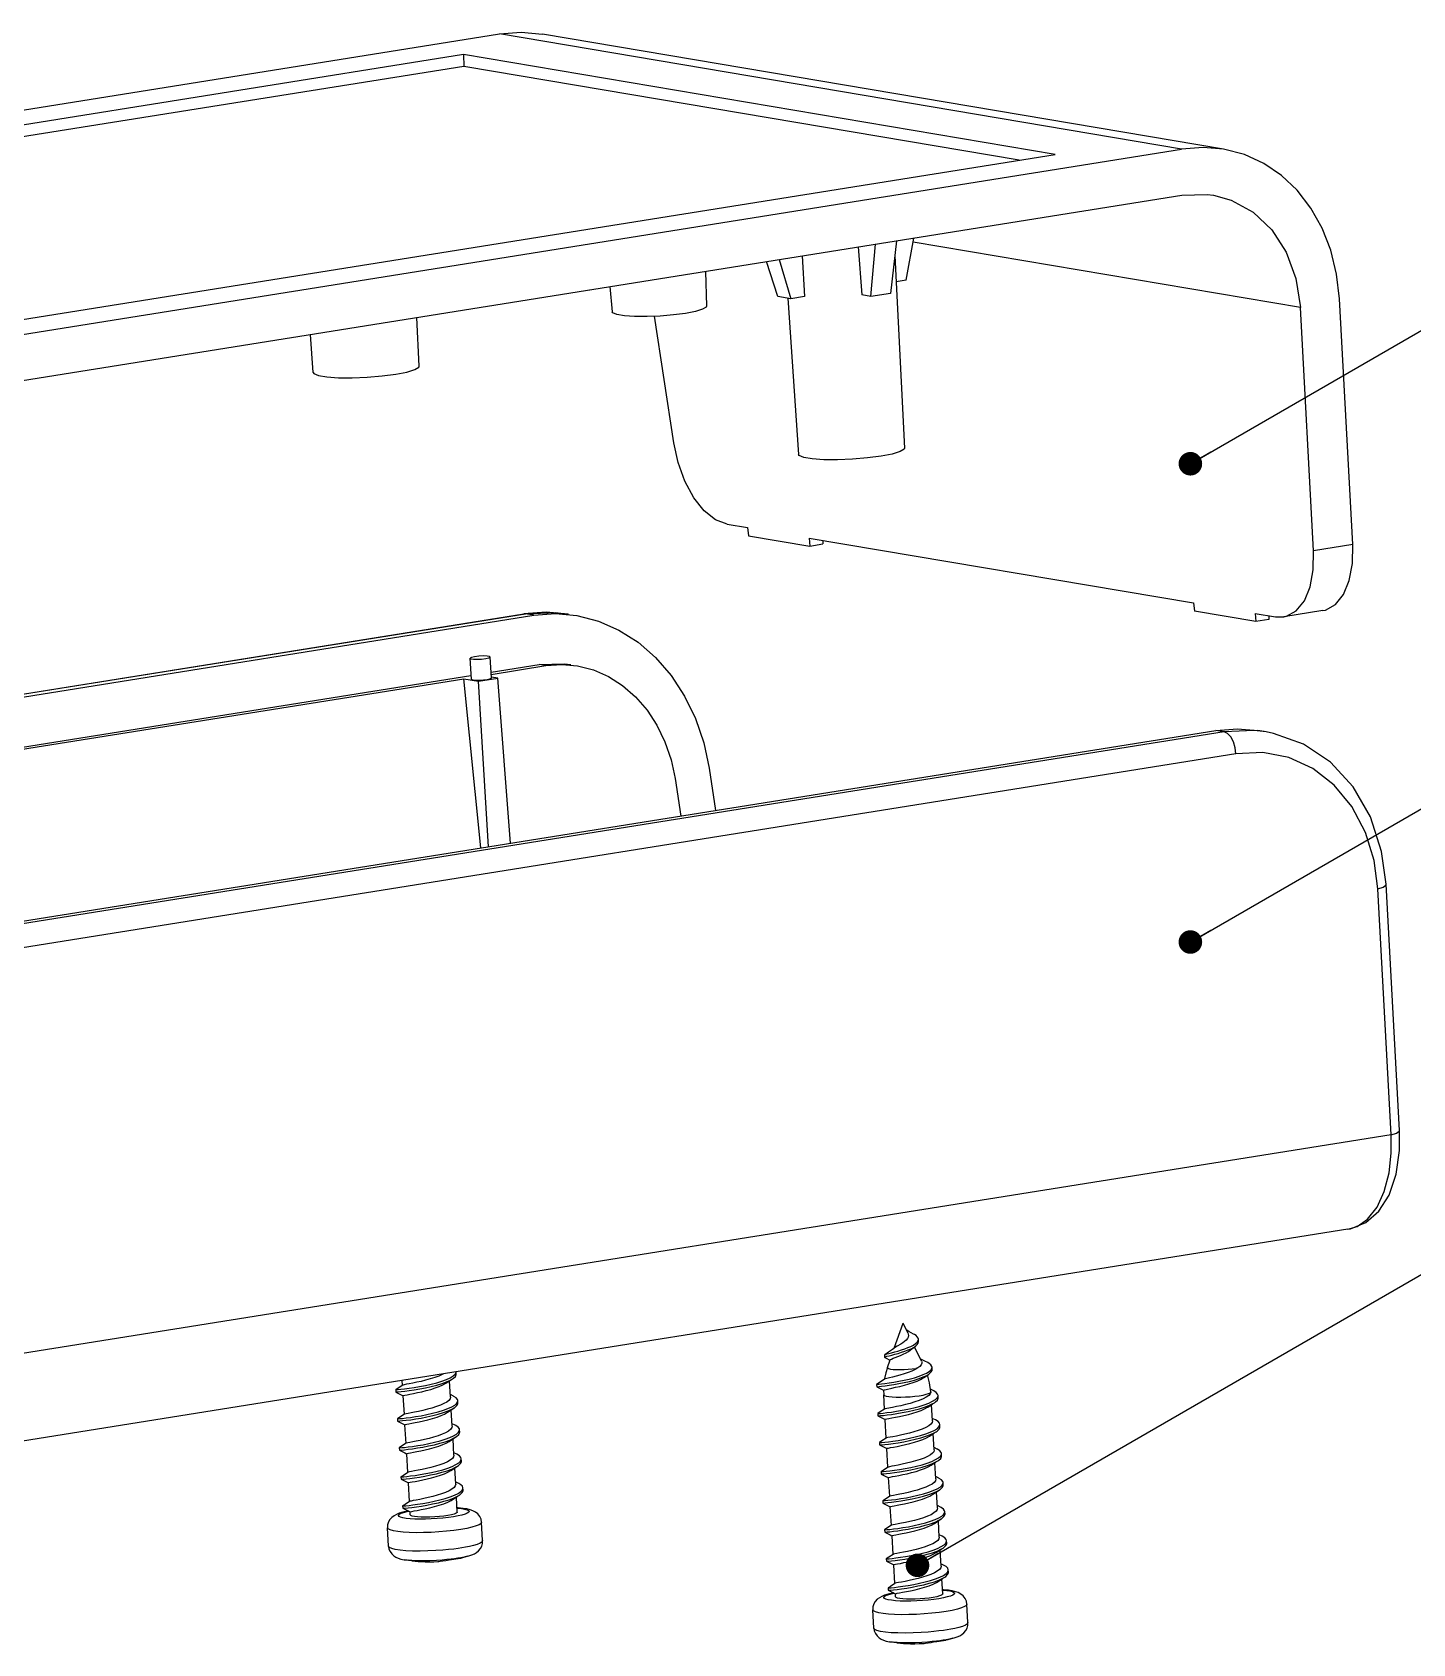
# Model space of a CAD drawing. Extents: x 98 to 412, y -254 to -30.
# Drawn here: x 213.7 to 272.3, y -247.1 to -178.7 of the extents above; entities that cross this region are included whole.
import ezdxf

# ---------------------------------------------------------------- set-up
doc = ezdxf.new("R2010")
doc.units = 0
doc.header["$LTSCALE"] = 30.734
doc.header["$MEASUREMENT"] = 0
doc.layers.get('0').update_dxf_attribs({"linetype": 'CONTINUOUS'})
doc.layers.add('02___PRT_ALL_AXES', color=7, linetype='CONTINUOUS')
doc.layers.add('06___PRT_ALL_SURFS', color=7, linetype='CONTINUOUS')
doc.layers.add('from', color=7, linetype='CONTINUOUS', lineweight=13)
doc.styles.get("Standard").update_dxf_attribs({"font": 'txt', "width": 0.8})
doc.dimstyles.get("Standard").update_dxf_attribs({"dimtxt": 0.18, "dimasz": 0.18, "dimexe": 0.18, "dimexo": 0.0625, "dimgap": 0.09, "dimtad": 0, "dimtih": 1, "dimtoh": 1, "dimdec": 4, "dimzin": 0, "dimdsep": 46, "dimtxsty": 'Standard', "dimcen": 0.09, "dimadec": 0, "dimazin": 0, "dimtfac": 1, "dimtdec": 4, "dimtofl": 0, "dimtmove": 0, "dimatfit": 3, "dimfxl": 1, "dimtolj": 1, "dimtzin": 0, "dimarcsym": 0})

msp = doc.modelspace()

# ---------------------------------------------------------------- linework, layer by layer
at = {"color": 7, "linetype": 'Continuous'}
for p, q in [((169.374, -189.017), (233.532, -178.759)), ((262.459, -183.647), (233.532, -178.759)), ((264.244, -183.65), (235.345, -178.767)), ((232.004, -179.635), (174.741, -188.79)), ((257.092, -183.874), (232.004, -179.635)), ((232.004, -179.635), (232.021, -180.138)), ((232.021, -180.138), (176.28, -189.05)), ((255.57, -184.117), (232.021, -180.138)), ((198.301, -193.905), (262.459, -183.647)), ((199.829, -193.029), (257.092, -183.874)), ((198.321, -195.862), (262.479, -185.604)), ((248.748, -187.799), (248.893, -189.838)), ((249.279, -189.903), (249.477, -187.683)), ((250.373, -187.539), (250.108, -189.77)), ((250.775, -189.215), (251.103, -187.423)), ((267.5, -190.373), (251.071, -187.598)), ((245.329, -189.903), (244.856, -188.421)), ((245.387, -188.336), (245.885, -189.997)), ((246.368, -188.18), (246.46, -189.905)), ((250.297, -188.181), (250.706, -196.334)), ((242.27, -188.835), (242.305, -190.315)), ((250.775, -189.215), (250.352, -189.283)), ((238.211, -189.484), (238.312, -190.551)), ((245.885, -189.997), (245.329, -189.903)), ((245.764, -189.977), (246.214, -196.599)), ((246.46, -189.905), (245.885, -189.997)), ((249.279, -189.903), (248.893, -189.838)), ((250.108, -189.77), (249.279, -189.903)), ((269.723, -200.425), (269.154, -190.006)), ((240.918, -196.104), (240.101, -190.742)), ((268.063, -200.69), (267.5, -190.373)), ((243.183, -199.562), (244.049, -199.708)), ((244.049, -199.708), (244.091, -200.052)), ((246.664, -200.15), (246.692, -200.492)), ((246.664, -200.15), (262.967, -202.905)), ((247.246, -200.249), (247.247, -200.403)), ((269.723, -200.425), (268.063, -200.69)), ((262.967, -202.905), (263.009, -203.249)), ((193.138, -210.119), (234.989, -203.427)), ((193.142, -210.002), (234.637, -203.368)), ((193.143, -209.989), (234.558, -203.367)), ((235.51, -203.294), (234.558, -203.367)), ((234.558, -203.367), (234.637, -203.368)), ((234.989, -203.427), (234.637, -203.368)), ((234.989, -203.427), (235.91, -203.357)), ((236.446, -203.375), (235.51, -203.294)), ((235.91, -203.357), (236.803, -203.435)), ((236.446, -203.375), (236.449, -203.375)), ((265.611, -203.688), (263.009, -203.249)), ((265.582, -203.347), (265.611, -203.688)), ((265.582, -203.347), (266.448, -203.493)), ((266.166, -203.6), (265.611, -203.688)), ((266.164, -203.445), (266.166, -203.6)), ((266.448, -203.493), (266.795, -203.496)), ((268.453, -203.231), (266.793, -203.496)), ((233.173, -205.843), (235.214, -205.517)), ((233.178, -205.934), (235.493, -205.564)), ((235.493, -205.564), (235.214, -205.517)), ((204.163, -210.481), (232.313, -205.98)), ((204.168, -210.572), (232.01, -206.121)), ((232.729, -213.301), (232.01, -206.121)), ((232.01, -206.121), (232.636, -206.226)), ((232.636, -206.226), (233.464, -206.094)), ((233.067, -213.247), (232.636, -206.226)), ((233.464, -206.094), (233.193, -206.048)), ((233.998, -213.098), (233.464, -206.094)), ((199.759, -218.572), (263.917, -208.315)), ((264.269, -208.374), (200.111, -218.632)), ((264.269, -208.374), (263.917, -208.315)), ((265.538, -208.316), (264.269, -208.374)), ((266.049, -208.376), (265.538, -208.316)), ((266.055, -208.377), (265.702, -208.318)), ((264.763, -209.307), (200.605, -219.565)), ((242.422, -209.911), (242.696, -211.708)), ((240.975, -210.346), (241.218, -211.944)), ((271.358, -225.468), (270.788, -215.031)), ((271.71, -225.281), (271.14, -214.843)), ((271.358, -225.468), (194.348, -237.781)), ((269.514, -229.481), (192.177, -241.846)), ((250.275, -234.522), (250.647, -233.468)), ((250.845, -233.873), (250.647, -233.468)), ((251.435, -235.072), (251.136, -234.464)), ((251.3, -234.239), (251.295, -234.14)), ((249.86, -234.811), (249.866, -234.91)), ((249.872, -234.917), (249.866, -234.91)), ((249.986, -235.344), (250.098, -235.025)), ((250.051, -235.015), (250.093, -235.039)), ((250.966, -234.601), (251.024, -234.552)), ((251.572, -235.079), (251.394, -234.989)), ((251.693, -235.138), (251.572, -235.079)), ((229.418, -236.097), (229.406, -235.893)), ((231.694, -235.614), (231.688, -235.529)), ((249.864, -235.809), (249.858, -235.844)), ((251.883, -235.427), (251.877, -235.328)), ((229.129, -236.286), (229.134, -236.385)), ((229.444, -236.538), (229.461, -236.528)), ((229.491, -237.331), (229.444, -236.538)), ((231.451, -236.596), (231.41, -235.905)), ((231.578, -236.56), (231.445, -236.494)), ((249.525, -236.062), (249.531, -236.161)), ((249.531, -236.161), (249.531, -236.161)), ((249.819, -236.304), (249.821, -236.3)), ((249.819, -236.304), (249.824, -236.498)), ((249.86, -237.109), (249.824, -236.498)), ((251.947, -236.338), (251.807, -236.268)), ((251.82, -236.374), (251.82, -236.384)), ((252.135, -236.626), (252.13, -236.527)), ((231.524, -237.829), (231.483, -237.139)), ((231.766, -236.848), (231.761, -236.749)), ((251.893, -237.608), (251.852, -236.917)), ((229.202, -237.519), (229.207, -237.618)), ((229.517, -237.771), (229.535, -237.761)), ((229.564, -238.564), (229.517, -237.771)), ((231.651, -237.793), (231.518, -237.727)), ((249.571, -237.297), (249.576, -237.396)), ((249.886, -237.549), (249.904, -237.539)), ((249.933, -238.342), (249.886, -237.549)), ((252.02, -237.571), (251.887, -237.505)), ((252.208, -237.859), (252.202, -237.761)), ((231.597, -239.063), (231.556, -238.372)), ((231.839, -238.081), (231.833, -237.983)), ((249.643, -238.531), (249.649, -238.629)), ((251.966, -238.841), (251.925, -238.15)), ((229.274, -238.753), (229.28, -238.851)), ((229.59, -239.005), (229.607, -238.995)), ((229.637, -239.797), (229.59, -239.005)), ((231.724, -239.027), (231.591, -238.96)), ((231.912, -239.315), (231.906, -239.216)), ((249.959, -238.783), (249.976, -238.773)), ((250.006, -239.576), (249.959, -238.783)), ((252.093, -238.805), (251.96, -238.739)), ((252.281, -239.093), (252.275, -238.994)), ((229.347, -239.986), (229.353, -240.085)), ((231.67, -240.296), (231.629, -239.606)), ((249.716, -239.764), (249.722, -239.863)), ((252.039, -240.074), (251.998, -239.384)), ((252.166, -240.038), (252.033, -239.972)), ((229.663, -240.238), (229.68, -240.228)), ((229.71, -241.031), (229.663, -240.238)), ((231.797, -240.26), (231.664, -240.194)), ((231.985, -240.548), (231.979, -240.449)), ((250.032, -240.016), (250.049, -240.006)), ((250.079, -240.809), (250.032, -240.016)), ((252.112, -241.308), (252.071, -240.617)), ((252.354, -240.326), (252.348, -240.228)), ((229.42, -241.219), (229.426, -241.318)), ((231.739, -241.475), (231.702, -240.839)), ((249.789, -240.998), (249.795, -241.096)), ((250.105, -241.249), (250.123, -241.239)), ((250.151, -242.042), (250.105, -241.249)), ((252.239, -241.272), (252.106, -241.205)), ((229.743, -241.593), (229.736, -241.471)), ((231.576, -241.675), (231.36, -241.706)), ((232.813, -242.69), (232.767, -241.909)), ((252.184, -242.541), (252.144, -241.85)), ((252.427, -241.56), (252.421, -241.461)), ((228.82, -242.926), (228.774, -242.145)), ((249.862, -242.231), (249.868, -242.33)), ((250.178, -242.483), (250.195, -242.473)), ((250.224, -243.276), (250.178, -242.483)), ((252.311, -242.505), (252.178, -242.439)), ((252.5, -242.793), (252.494, -242.694)), ((231.885, -243.415), (231.755, -243.437)), ((232.026, -243.387), (231.885, -243.415)), ((231.887, -243.427), (231.968, -243.405)), ((232.164, -243.353), (232.026, -243.387)), ((252.257, -243.774), (252.217, -243.084)), ((229.347, -243.471), (229.479, -243.498)), ((229.479, -243.498), (229.647, -243.525)), ((231.623, -243.457), (231.472, -243.476)), ((231.755, -243.437), (231.623, -243.457)), ((231.681, -243.461), (231.778, -243.444)), ((231.723, -243.453), (231.779, -243.447)), ((249.935, -243.464), (249.941, -243.563)), ((250.25, -243.716), (250.267, -243.707)), ((250.297, -244.509), (250.25, -243.716)), ((252.384, -243.738), (252.251, -243.672)), ((252.573, -244.026), (252.567, -243.928)), ((250.008, -244.698), (250.014, -244.796)), ((252.327, -244.953), (252.289, -244.317)), ((250.33, -245.071), (250.323, -244.95)), ((252.163, -245.153), (251.947, -245.184)), ((253.401, -246.169), (253.354, -245.388)), ((249.408, -246.405), (249.361, -245.624)), ((252.752, -246.832), (252.613, -246.865)), ((249.935, -246.949), (250.066, -246.977)), ((250.066, -246.977), (250.235, -247.004)), ((252.211, -246.935), (252.06, -246.955)), ((252.343, -246.915), (252.211, -246.935)), ((252.269, -246.939), (252.365, -246.922)), ((252.311, -246.932), (252.367, -246.925)), ((252.473, -246.893), (252.343, -246.915)), ((252.613, -246.865), (252.473, -246.893)), ((252.474, -246.905), (252.556, -246.883))]:
    msp.add_line(p, q, dxfattribs=at)
for points in [[(233.532, -178.759), (234.452, -178.689), (235.345, -178.767)], [(264.244, -183.65), (263.372, -183.575), (262.459, -183.647)], [(269.154, -190.006), (269.032, -188.949), (268.787, -187.942), (268.422, -187.002), (267.945, -186.149), (267.365, -185.396), (266.695, -184.761), (265.945, -184.252), (265.131, -183.881), (264.244, -183.65)], [(262.479, -185.604), (263.548, -185.57), (263.816, -185.606)], [(263.816, -185.606), (264.571, -185.812), (265.499, -186.319), (266.289, -187.068), (266.904, -188.024), (267.314, -189.144), (267.5, -190.373)], [(241.421, -190.619), (240.91, -190.686), (240.347, -190.733), (239.786, -190.755), (239.261, -190.751), (238.827, -190.721), (238.508, -190.667), (238.338, -190.595), (238.313, -190.551)], [(242.304, -190.315), (242.29, -190.354), (242.141, -190.446), (241.843, -190.537), (241.421, -190.619)], [(243.183, -199.562), (242.696, -199.377), (242.216, -198.996), (241.774, -198.44), (241.396, -197.743), (241.104, -196.949), (240.918, -196.104)], [(249.712, -196.678), (249.136, -196.753), (248.503, -196.805), (247.872, -196.83), (247.282, -196.825), (246.794, -196.792), (246.435, -196.731), (246.244, -196.65), (246.215, -196.599)], [(250.706, -196.334), (250.689, -196.38), (250.522, -196.483), (250.186, -196.585), (249.712, -196.678)], [(266.795, -203.496), (266.913, -203.469), (267.329, -203.239), (267.67, -202.815), (267.914, -202.224), (268.048, -201.501), (268.063, -200.69)], [(268.455, -203.23), (268.573, -203.204), (268.989, -202.973), (269.33, -202.549), (269.574, -201.958), (269.708, -201.236), (269.723, -200.425)], [(234.637, -203.368), (235.919, -203.312), (236.446, -203.375)], [(236.803, -203.435), (237.73, -203.673), (238.593, -204.053), (239.405, -204.573), (240.149, -205.221), (240.812, -205.988), (241.38, -206.856), (241.844, -207.813), (242.193, -208.837), (242.422, -209.911)], [(235.214, -205.517), (236.279, -205.486), (236.551, -205.522)], [(235.493, -205.564), (236.171, -205.512), (236.831, -205.57)], [(236.831, -205.57), (237.512, -205.745), (238.148, -206.024), (238.747, -206.406), (239.295, -206.883), (239.785, -207.449), (240.205, -208.091), (240.548, -208.798), (240.806, -209.554), (240.975, -210.346)], [(263.917, -208.315), (264.83, -208.243), (265.702, -208.318)], [(264.763, -209.307), (264.736, -209.045), (264.664, -208.797), (264.553, -208.588), (264.416, -208.442), (264.269, -208.374)], [(271.14, -214.843), (270.948, -213.444), (270.47, -211.983), (269.734, -210.706), (268.776, -209.665), (267.636, -208.899), (266.363, -208.439), (266.049, -208.376)], [(270.788, -215.031), (270.631, -213.833), (270.265, -212.637), (269.69, -211.544), (268.936, -210.629), (268.03, -209.927), (267.006, -209.464), (265.903, -209.255), (264.763, -209.307)], [(270.788, -215.031), (271.008, -214.964), (271.126, -214.885), (271.14, -214.843)], [(269.511, -229.481), (269.632, -229.458), (270.272, -229.195), (270.825, -228.713), (271.261, -228.027), (271.564, -227.147), (271.708, -226.14), (271.71, -225.28)], [(269.511, -229.481), (269.908, -229.358), (270.355, -229.047), (270.751, -228.546), (271.061, -227.874), (271.265, -227.085), (271.358, -226.254), (271.358, -225.468)], [(271.358, -225.468), (271.578, -225.401), (271.696, -225.322), (271.71, -225.281)], [(251.094, -233.924), (250.997, -233.871), (250.897, -233.813), (250.812, -233.758), (250.775, -233.728)], [(249.866, -234.91), (249.87, -234.903), (249.902, -234.887), (249.965, -234.868), (250.055, -234.844), (250.167, -234.816), (250.296, -234.782), (250.436, -234.743), (250.581, -234.7), (250.725, -234.652), (250.862, -234.6), (250.986, -234.545), (251.094, -234.488), (251.172, -234.437)], [(249.867, -234.802), (249.896, -234.789), (249.959, -234.769), (250.049, -234.746), (250.161, -234.717), (250.291, -234.683), (250.431, -234.645), (250.576, -234.601), (250.719, -234.553), (250.856, -234.502), (250.981, -234.447), (251.088, -234.389), (251.176, -234.33), (251.24, -234.271)], [(250.33, -234.483), (250.196, -234.58), (250.03, -234.694), (249.867, -234.802)], [(250.548, -234.35), (250.391, -234.443), (250.33, -234.483)], [(250.829, -234.116), (250.777, -234.179), (250.709, -234.239), (250.631, -234.297), (250.548, -234.35)], [(250.845, -233.873), (250.866, -233.928), (250.873, -233.99), (250.861, -234.053), (250.829, -234.116)], [(251.024, -234.552), (251.103, -234.489), (251.182, -234.429)], [(251.295, -234.14), (251.285, -234.096), (251.252, -234.042), (251.198, -233.991), (251.127, -233.943), (251.094, -233.924)], [(251.182, -234.429), (251.246, -234.369), (251.286, -234.31), (251.301, -234.252), (251.3, -234.239)], [(251.24, -234.271), (251.28, -234.211), (251.295, -234.153), (251.295, -234.14)], [(249.86, -234.811), (249.864, -234.804), (249.867, -234.802)], [(249.872, -234.917), (249.953, -234.961), (250.051, -235.015)], [(250.098, -235.025), (250.109, -235.011), (250.151, -234.984), (250.22, -234.954), (250.311, -234.918), (250.418, -234.877), (250.536, -234.831), (250.656, -234.78), (250.772, -234.724), (250.878, -234.664), (250.966, -234.601)], [(251.435, -235.072), (251.446, -235.102), (251.447, -235.165), (251.42, -235.23), (251.362, -235.296), (251.278, -235.362)], [(251.877, -235.328), (251.871, -235.297), (251.83, -235.232), (251.752, -235.171), (251.693, -235.138)], [(229.129, -236.286), (229.157, -236.284), (229.23, -236.278), (229.347, -236.267), (229.503, -236.249), (229.692, -236.224), (229.908, -236.192), (230.141, -236.152), (230.384, -236.105), (230.629, -236.051), (230.865, -235.989), (231.084, -235.923), (231.279, -235.851)], [(229.134, -236.385), (229.163, -236.383), (229.236, -236.377), (229.353, -236.365), (229.509, -236.348), (229.698, -236.323), (229.913, -236.291), (230.147, -236.251), (230.39, -236.204), (230.634, -236.149), (230.871, -236.088), (231.09, -236.021), (231.285, -235.95), (231.447, -235.875), (231.534, -235.824)], [(230.948, -235.71), (230.778, -235.772), (230.59, -235.831), (230.395, -235.884), (230.203, -235.931), (230.022, -235.971), (229.851, -236.006), (229.701, -236.034), (229.58, -236.057), (229.49, -236.074), (229.435, -236.088), (229.421, -236.094)], [(231.146, -235.615), (231.095, -235.644), (230.948, -235.71)], [(231.249, -236.012), (231.436, -235.888), (231.534, -235.824)], [(231.279, -235.851), (231.442, -235.776), (231.567, -235.699), (231.649, -235.621)], [(231.534, -235.824), (231.572, -235.798), (231.655, -235.72), (231.692, -235.643), (231.694, -235.614)], [(231.649, -235.621), (231.686, -235.545), (231.687, -235.529)], [(249.525, -236.062), (249.622, -236.053), (249.732, -236.041), (249.877, -236.023), (250.053, -235.999), (250.251, -235.968), (250.466, -235.93), (250.689, -235.885), (250.911, -235.833), (251.125, -235.776), (251.324, -235.713), (251.5, -235.647), (251.647, -235.578)], [(249.864, -235.84), (249.672, -235.967), (249.525, -236.062)], [(249.531, -236.161), (249.628, -236.152), (249.738, -236.14), (249.883, -236.122), (250.058, -236.098), (250.257, -236.067), (250.472, -236.028), (250.694, -235.983), (250.917, -235.932), (251.131, -235.874), (251.33, -235.812), (251.506, -235.746), (251.653, -235.676), (251.736, -235.627)], [(249.986, -235.344), (249.916, -235.574), (249.864, -235.809)], [(251.278, -235.362), (251.16, -235.431), (251.018, -235.497), (250.858, -235.559), (250.688, -235.615), (250.516, -235.666), (250.35, -235.711), (250.197, -235.749), (250.066, -235.78), (249.963, -235.806), (249.893, -235.827), (249.864, -235.84)], [(249.926, -236.27), (250.17, -236.219), (250.333, -236.185), (250.512, -236.144), (250.701, -236.096), (250.892, -236.042), (251.075, -235.983), (251.244, -235.919), (251.39, -235.851), (251.505, -235.783)], [(249.986, -235.344), (249.993, -235.367), (250.036, -235.39), (250.116, -235.408), (250.227, -235.422), (250.365, -235.43), (250.523, -235.431), (250.692, -235.427), (250.865, -235.416), (251.031, -235.4), (251.185, -235.379)], [(251.278, -235.362), (251.233, -235.37), (251.185, -235.379)], [(251.505, -235.783), (251.533, -235.764), (251.639, -235.692), (251.736, -235.627)], [(251.647, -235.578), (251.76, -235.507), (251.837, -235.436)], [(251.82, -236.374), (251.771, -235.992), (251.684, -235.661)], [(251.736, -235.627), (251.766, -235.605), (251.842, -235.534), (251.88, -235.464), (251.883, -235.427)], [(251.837, -235.436), (251.874, -235.365), (251.877, -235.328)], [(229.421, -236.094), (229.234, -236.217), (229.129, -236.286)], [(229.134, -236.385), (229.361, -236.497), (229.443, -236.539)], [(229.461, -236.528), (229.516, -236.515), (229.606, -236.497), (229.727, -236.475), (229.877, -236.446), (230.048, -236.411), (230.23, -236.371), (230.421, -236.325), (230.616, -236.272), (230.804, -236.213), (230.974, -236.15)], [(230.974, -236.15), (231.121, -236.084), (231.249, -236.012)], [(231.761, -236.749), (231.751, -236.707), (231.696, -236.636), (231.597, -236.57), (231.578, -236.56)], [(249.531, -236.161), (249.757, -236.275), (249.818, -236.306)], [(249.821, -236.3), (249.854, -236.287), (249.926, -236.27)], [(249.824, -236.498), (249.827, -236.508), (249.862, -236.536), (249.937, -236.56), (250.048, -236.58), (250.191, -236.593), (250.361, -236.6), (250.549, -236.601), (250.748, -236.595), (250.95, -236.582), (251.147, -236.564), (251.331, -236.54), (251.494, -236.512), (251.629, -236.482), (251.731, -236.449), (251.796, -236.416), (251.82, -236.384)], [(251.82, -236.384), (251.798, -236.457), (251.734, -236.53), (251.633, -236.603), (251.498, -236.674), (251.335, -236.743), (251.151, -236.806), (250.954, -236.865), (250.752, -236.917), (250.554, -236.963), (250.368, -237.002), (250.202, -237.035), (249.957, -237.081)], [(252.13, -236.527), (252.114, -236.473), (252.052, -236.403), (251.947, -236.338)], [(252.097, -236.624), (252.129, -236.548), (252.13, -236.527)], [(229.202, -237.519), (229.227, -237.518), (229.298, -237.512), (229.413, -237.501), (229.567, -237.483), (229.754, -237.459), (229.968, -237.428), (230.201, -237.388), (230.444, -237.341), (230.688, -237.287), (230.925, -237.226), (231.146, -237.16), (231.342, -237.088)], [(229.207, -237.618), (229.233, -237.616), (229.304, -237.61), (229.419, -237.599), (229.573, -237.582), (229.76, -237.558), (229.974, -237.526), (230.207, -237.487), (230.45, -237.44), (230.694, -237.386), (230.931, -237.325), (231.151, -237.258), (231.348, -237.187), (231.512, -237.112), (231.607, -237.057)], [(231.021, -236.943), (230.851, -237.005), (230.663, -237.064), (230.468, -237.118), (230.277, -237.164), (230.095, -237.204), (229.927, -237.238), (229.779, -237.267), (229.657, -237.289), (229.566, -237.307), (229.509, -237.321), (229.494, -237.327)], [(231.451, -236.596), (231.434, -236.669), (231.379, -236.739), (231.289, -236.809), (231.168, -236.878), (231.021, -236.943)], [(231.047, -237.383), (231.194, -237.318), (231.322, -237.245)], [(231.322, -237.245), (231.509, -237.122), (231.607, -237.057)], [(231.342, -237.088), (231.507, -237.014), (231.634, -236.937), (231.719, -236.859)], [(231.607, -237.057), (231.639, -237.035), (231.724, -236.958), (231.764, -236.881), (231.766, -236.848)], [(231.719, -236.859), (231.758, -236.782), (231.761, -236.749)], [(249.571, -237.297), (249.572, -237.297), (249.605, -237.295), (249.683, -237.289), (249.805, -237.277), (249.965, -237.258), (250.157, -237.233), (250.374, -237.2), (250.609, -237.159), (250.853, -237.111), (251.097, -237.056), (251.332, -236.994), (251.549, -236.926), (251.74, -236.854)], [(249.863, -237.105), (249.676, -237.228), (249.571, -237.297)], [(249.576, -237.396), (249.577, -237.396), (249.61, -237.394), (249.689, -237.387), (249.811, -237.375), (249.97, -237.357), (250.163, -237.331), (250.38, -237.298), (250.615, -237.258), (250.859, -237.21), (251.103, -237.154), (251.338, -237.093), (251.555, -237.025), (251.746, -236.953), (251.905, -236.878), (251.976, -236.836)], [(249.957, -237.081), (249.888, -237.096), (249.863, -237.105)], [(249.904, -237.539), (249.959, -237.526), (250.048, -237.509), (250.17, -237.486), (250.322, -237.457), (250.496, -237.422), (250.682, -237.381), (250.872, -237.334), (251.062, -237.282), (251.247, -237.224), (251.416, -237.162)], [(251.416, -237.162), (251.559, -237.098), (251.679, -237.031), (251.691, -237.023)], [(251.691, -237.023), (251.878, -236.9), (251.976, -236.836)], [(251.74, -236.854), (251.899, -236.779), (252.02, -236.702), (252.097, -236.624)], [(251.976, -236.836), (252.026, -236.801), (252.103, -236.723), (252.135, -236.646), (252.135, -236.626)], [(229.494, -237.327), (229.307, -237.45), (229.202, -237.519)], [(229.207, -237.618), (229.433, -237.731), (229.516, -237.772)], [(229.535, -237.761), (229.592, -237.747), (229.683, -237.73), (229.805, -237.707), (229.953, -237.679), (230.121, -237.645), (230.303, -237.605), (230.494, -237.558), (230.689, -237.505), (230.877, -237.446), (231.047, -237.383)], [(231.524, -237.829), (231.511, -237.894), (231.459, -237.965), (231.369, -238.038), (231.244, -238.109), (231.094, -238.176)], [(231.833, -237.983), (231.824, -237.941), (231.77, -237.87), (231.672, -237.804), (231.651, -237.793)], [(249.576, -237.396), (249.802, -237.509), (249.885, -237.551)], [(251.893, -237.608), (251.876, -237.68), (251.822, -237.75), (251.733, -237.82), (251.611, -237.889), (251.463, -237.955)], [(251.803, -238.092), (251.964, -238.017), (252.087, -237.94), (252.167, -237.862)], [(252.202, -237.761), (252.189, -237.711), (252.13, -237.64), (252.02, -237.571)], [(252.049, -238.069), (252.093, -238.038), (252.173, -237.961), (252.207, -237.884), (252.208, -237.859)], [(252.167, -237.862), (252.201, -237.785), (252.202, -237.761)], [(229.274, -238.753), (229.275, -238.753), (229.305, -238.751), (229.38, -238.744), (229.498, -238.733), (229.654, -238.715), (229.843, -238.69), (230.057, -238.658), (230.289, -238.619), (230.531, -238.572), (230.773, -238.518), (231.008, -238.457), (231.226, -238.391), (231.42, -238.32)], [(229.567, -238.56), (229.377, -238.686), (229.274, -238.753)], [(229.28, -238.851), (229.307, -238.85), (229.378, -238.844), (229.493, -238.833), (229.647, -238.815), (229.834, -238.791), (230.048, -238.759), (230.28, -238.72), (230.522, -238.673), (230.766, -238.619), (231.002, -238.559), (231.222, -238.493), (231.418, -238.422), (231.583, -238.347), (231.68, -238.291)], [(231.094, -238.176), (230.923, -238.239), (230.735, -238.298), (230.539, -238.352), (230.347, -238.398), (230.164, -238.438), (229.995, -238.473), (229.848, -238.501), (229.728, -238.523), (229.637, -238.541), (229.581, -238.554), (229.567, -238.56)], [(229.607, -238.995), (229.663, -238.981), (229.754, -238.964), (229.874, -238.941), (230.021, -238.913), (230.19, -238.879), (230.374, -238.839), (230.565, -238.792), (230.761, -238.739), (230.949, -238.679), (231.12, -238.617)], [(231.12, -238.617), (231.27, -238.55), (231.395, -238.478)], [(231.395, -238.478), (231.582, -238.355), (231.68, -238.291)], [(231.42, -238.32), (231.583, -238.245), (231.708, -238.169), (231.792, -238.092)], [(231.68, -238.291), (231.71, -238.27), (231.796, -238.193), (231.836, -238.116), (231.839, -238.081)], [(231.792, -238.092), (231.831, -238.015), (231.833, -237.983)], [(249.643, -238.531), (249.644, -238.531), (249.674, -238.529), (249.751, -238.522), (249.87, -238.511), (250.028, -238.493), (250.218, -238.468), (250.435, -238.435), (250.669, -238.395), (250.913, -238.347), (251.157, -238.292), (251.392, -238.231), (251.61, -238.164), (251.803, -238.092)], [(249.936, -238.339), (249.749, -238.462), (249.643, -238.531)], [(249.649, -238.629), (249.65, -238.629), (249.68, -238.627), (249.756, -238.621), (249.876, -238.609), (250.034, -238.591), (250.224, -238.566), (250.441, -238.534), (250.675, -238.494), (250.919, -238.446), (251.163, -238.391), (251.398, -238.329), (251.616, -238.262), (251.809, -238.191), (251.97, -238.115), (252.049, -238.069)], [(249.649, -238.629), (249.875, -238.742), (249.958, -238.784)], [(251.463, -237.955), (251.293, -238.017), (251.106, -238.076), (250.913, -238.129), (250.723, -238.175), (250.538, -238.215), (250.365, -238.251), (250.214, -238.279), (250.093, -238.302), (250.004, -238.319), (249.95, -238.332), (249.936, -238.339)], [(249.976, -238.773), (250.03, -238.76), (250.119, -238.742), (250.24, -238.72), (250.391, -238.691), (250.565, -238.656), (250.749, -238.615), (250.939, -238.569), (251.132, -238.516), (251.319, -238.457), (251.489, -238.395)], [(251.489, -238.395), (251.637, -238.329), (251.764, -238.257)], [(251.764, -238.257), (251.951, -238.133), (252.049, -238.069)], [(229.28, -238.851), (229.506, -238.964), (229.589, -239.006)], [(231.597, -239.063), (231.581, -239.133), (231.528, -239.203), (231.438, -239.274), (231.315, -239.344), (231.166, -239.41)], [(231.522, -239.541), (231.679, -239.466), (231.798, -239.389), (231.875, -239.312)], [(231.906, -239.216), (231.891, -239.162), (231.83, -239.092), (231.724, -239.027)], [(231.753, -239.524), (231.788, -239.5), (231.872, -239.423), (231.91, -239.346), (231.912, -239.315)], [(231.875, -239.312), (231.906, -239.236), (231.906, -239.216)], [(249.722, -239.863), (249.75, -239.861), (249.824, -239.855), (249.941, -239.844), (250.097, -239.826), (250.286, -239.801), (250.501, -239.769), (250.735, -239.729), (250.978, -239.682), (251.222, -239.628), (251.458, -239.566), (251.678, -239.5), (251.872, -239.428), (252.035, -239.353), (252.122, -239.302)], [(251.535, -239.188), (251.366, -239.25), (251.178, -239.309), (250.983, -239.363), (250.791, -239.409), (250.609, -239.449), (250.439, -239.484), (250.289, -239.512), (250.168, -239.535), (250.078, -239.552), (250.023, -239.566), (250.009, -239.572)], [(251.966, -238.841), (251.948, -238.915), (251.893, -238.985), (251.804, -239.054), (251.683, -239.122), (251.535, -239.188)], [(251.837, -239.49), (252.024, -239.367), (252.122, -239.302)], [(251.867, -239.329), (252.029, -239.254), (252.154, -239.177), (252.237, -239.1)], [(252.275, -238.994), (252.264, -238.948), (252.207, -238.877), (252.105, -238.811), (252.093, -238.805)], [(252.122, -239.302), (252.16, -239.276), (252.243, -239.198), (252.279, -239.122), (252.281, -239.093)], [(252.237, -239.1), (252.274, -239.023), (252.275, -238.994)], [(229.347, -239.986), (229.35, -239.986), (229.387, -239.983), (229.47, -239.976), (229.594, -239.964), (229.756, -239.945), (229.949, -239.919), (230.167, -239.886), (230.401, -239.845), (230.644, -239.797), (230.885, -239.741), (231.118, -239.68), (231.333, -239.613), (231.522, -239.541)], [(229.64, -239.794), (229.45, -239.919), (229.347, -239.986)], [(229.353, -240.085), (229.353, -240.085), (229.382, -240.083), (229.456, -240.077), (229.573, -240.065), (229.728, -240.048), (229.917, -240.023), (230.131, -239.991), (230.364, -239.951), (230.607, -239.904), (230.85, -239.85), (231.086, -239.789), (231.305, -239.723), (231.499, -239.651), (231.663, -239.577), (231.753, -239.524)], [(231.166, -239.41), (230.999, -239.472), (230.814, -239.53), (230.62, -239.583), (230.428, -239.63), (230.243, -239.67), (230.071, -239.705), (229.921, -239.734), (229.8, -239.757), (229.709, -239.774), (229.654, -239.788), (229.64, -239.794)], [(229.68, -240.228), (229.735, -240.215), (229.826, -240.197), (229.947, -240.175), (230.097, -240.146), (230.269, -240.111), (230.454, -240.07), (230.646, -240.023), (230.84, -239.97), (231.025, -239.912), (231.192, -239.85)], [(231.192, -239.85), (231.341, -239.784), (231.468, -239.712)], [(231.468, -239.712), (231.655, -239.589), (231.753, -239.524)], [(249.716, -239.764), (249.744, -239.762), (249.818, -239.756), (249.935, -239.745), (250.091, -239.727), (250.28, -239.703), (250.495, -239.671), (250.729, -239.631), (250.972, -239.583), (251.216, -239.529), (251.452, -239.468), (251.672, -239.401), (251.867, -239.329)], [(250.009, -239.572), (249.822, -239.695), (249.716, -239.764)], [(249.722, -239.863), (249.948, -239.976), (250.031, -240.017)], [(250.049, -240.006), (250.104, -239.993), (250.194, -239.975), (250.315, -239.953), (250.465, -239.924), (250.635, -239.89), (250.817, -239.85), (251.009, -239.803), (251.204, -239.75), (251.392, -239.691), (251.561, -239.628)], [(251.561, -239.628), (251.709, -239.563), (251.837, -239.49)], [(229.353, -240.085), (229.579, -240.197), (229.662, -240.239)], [(231.239, -240.643), (231.071, -240.705), (230.888, -240.763), (230.697, -240.815), (230.506, -240.862), (230.32, -240.903), (230.146, -240.938), (229.994, -240.967), (229.872, -240.99), (229.782, -241.008), (229.727, -241.021), (229.712, -241.027)], [(231.67, -240.296), (231.654, -240.366), (231.601, -240.436), (231.511, -240.507), (231.388, -240.577), (231.239, -240.643)], [(231.623, -240.762), (231.774, -240.687), (231.886, -240.61), (231.956, -240.533)], [(231.979, -240.449), (231.957, -240.384), (231.888, -240.315), (231.797, -240.26)], [(231.826, -240.758), (231.866, -240.73), (231.947, -240.652), (231.984, -240.576), (231.985, -240.548)], [(231.956, -240.533), (231.979, -240.457), (231.979, -240.449)], [(249.789, -240.998), (249.815, -240.996), (249.886, -240.99), (250.001, -240.979), (250.154, -240.962), (250.342, -240.938), (250.556, -240.906), (250.788, -240.867), (251.031, -240.82), (251.276, -240.765), (251.513, -240.705), (251.733, -240.638), (251.929, -240.567)], [(249.795, -241.096), (249.82, -241.095), (249.892, -241.089), (250.006, -241.078), (250.16, -241.06), (250.348, -241.036), (250.562, -241.005), (250.794, -240.965), (251.037, -240.918), (251.282, -240.864), (251.518, -240.803), (251.739, -240.737), (251.935, -240.665), (252.1, -240.591), (252.195, -240.536)], [(251.608, -240.421), (251.439, -240.484), (251.251, -240.543), (251.056, -240.596), (250.864, -240.643), (250.682, -240.683), (250.515, -240.717), (250.366, -240.745), (250.245, -240.768), (250.154, -240.785), (250.097, -240.799), (250.081, -240.805)], [(252.039, -240.074), (252.022, -240.147), (251.967, -240.217), (251.877, -240.288), (251.755, -240.356), (251.608, -240.421)], [(251.91, -240.723), (252.097, -240.6), (252.195, -240.536)], [(251.929, -240.567), (252.094, -240.492), (252.221, -240.415), (252.306, -240.337)], [(252.348, -240.228), (252.338, -240.186), (252.284, -240.114), (252.185, -240.048), (252.166, -240.038)], [(252.195, -240.536), (252.227, -240.514), (252.312, -240.436), (252.352, -240.359), (252.354, -240.326)], [(252.306, -240.337), (252.346, -240.26), (252.348, -240.228)], [(229.42, -241.219), (229.425, -241.219), (229.471, -241.216), (229.56, -241.208), (229.691, -241.195), (229.858, -241.175), (230.056, -241.148), (230.277, -241.113), (230.513, -241.071), (230.756, -241.021), (230.997, -240.965), (231.228, -240.902), (231.439, -240.834), (231.623, -240.762)], [(229.712, -241.027), (229.523, -241.152), (229.42, -241.219)], [(229.426, -241.318), (229.427, -241.318), (229.457, -241.316), (229.533, -241.31), (229.652, -241.298), (229.81, -241.28), (230, -241.255), (230.215, -241.223), (230.449, -241.183), (230.691, -241.135), (230.935, -241.081), (231.17, -241.019), (231.388, -240.953), (231.581, -240.881), (231.742, -240.806), (231.826, -240.758)], [(229.426, -241.318), (229.652, -241.431), (229.735, -241.473)], [(229.736, -241.471), (229.754, -241.461), (229.813, -241.447), (229.91, -241.428), (230.041, -241.404), (230.2, -241.373), (230.38, -241.336), (230.575, -241.292), (230.776, -241.242), (230.974, -241.185), (231.162, -241.123), (231.33, -241.056), (231.473, -240.986), (231.541, -240.945)], [(231.541, -240.945), (231.728, -240.822), (231.826, -240.758)], [(231.729, -241.306), (231.741, -241.307), (231.911, -241.324), (232.049, -241.348), (232.151, -241.376), (232.215, -241.409), (232.238, -241.445), (232.221, -241.483), (232.163, -241.523), (232.067, -241.564), (231.934, -241.603), (231.769, -241.641), (231.576, -241.675)], [(232.767, -241.909), (232.744, -241.783), (232.689, -241.661), (232.607, -241.556), (232.506, -241.475), (232.4, -241.419), (232.283, -241.377), (232.147, -241.345), (231.981, -241.319), (231.769, -241.299), (231.729, -241.297)], [(250.081, -240.805), (249.895, -240.929), (249.789, -240.998)], [(249.795, -241.096), (250.021, -241.209), (250.104, -241.251)], [(250.123, -241.239), (250.18, -241.226), (250.271, -241.208), (250.392, -241.185), (250.541, -241.157), (250.708, -241.123), (250.89, -241.083), (251.082, -241.037), (251.277, -240.983), (251.465, -240.924), (251.634, -240.862)], [(251.634, -240.862), (251.781, -240.796), (251.91, -240.723)], [(252.112, -241.308), (252.099, -241.372), (252.047, -241.444), (251.957, -241.516), (251.832, -241.588), (251.681, -241.655)], [(252.421, -241.461), (252.411, -241.419), (252.358, -241.348), (252.26, -241.282), (252.239, -241.272)], [(229.651, -241.43), (229.614, -241.437), (229.426, -241.481), (229.278, -241.526), (229.157, -241.575), (229.053, -241.632), (228.961, -241.702), (228.88, -241.791), (228.819, -241.897), (228.782, -242.017), (228.774, -242.145)], [(230.392, -241.776), (230.157, -241.778), (229.938, -241.773), (229.741, -241.761), (229.571, -241.744), (229.433, -241.721), (229.331, -241.692), (229.267, -241.659), (229.244, -241.623), (229.261, -241.585), (229.319, -241.545), (229.415, -241.505), (229.548, -241.465), (229.667, -241.438)], [(231.739, -241.475), (231.732, -241.495), (231.689, -241.527), (231.607, -241.56), (231.489, -241.592), (231.341, -241.621), (231.169, -241.647), (230.98, -241.668), (230.78, -241.684), (230.579, -241.693), (230.385, -241.697), (230.205, -241.693), (230.047, -241.683), (229.917, -241.667), (229.821, -241.646), (229.762, -241.62), (229.743, -241.593)], [(231.36, -241.706), (231.127, -241.732), (230.883, -241.753), (230.636, -241.767), (230.392, -241.776)], [(232.767, -241.909), (232.744, -241.96), (232.667, -242.013), (232.538, -242.067), (232.361, -242.119), (232.141, -242.169), (231.883, -242.215)], [(249.862, -242.231), (249.863, -242.231), (249.893, -242.229), (249.968, -242.223), (250.086, -242.211), (250.242, -242.193), (250.43, -242.169), (250.644, -242.137), (250.877, -242.097), (251.118, -242.05), (251.361, -241.996), (251.596, -241.935), (251.814, -241.869), (252.008, -241.798)], [(250.154, -242.039), (249.964, -242.164), (249.862, -242.231)], [(249.868, -242.33), (249.894, -242.328), (249.966, -242.322), (250.081, -242.311), (250.235, -242.294), (250.422, -242.269), (250.635, -242.238), (250.867, -242.199), (251.11, -242.152), (251.353, -242.098), (251.589, -242.037), (251.81, -241.971), (252.006, -241.9), (252.17, -241.825), (252.268, -241.769)], [(251.681, -241.655), (251.511, -241.717), (251.323, -241.776), (251.127, -241.83), (250.935, -241.876), (250.752, -241.917), (250.583, -241.951), (250.436, -241.979), (250.315, -242.001), (250.225, -242.019), (250.169, -242.033), (250.154, -242.039)], [(251.707, -242.095), (251.858, -242.028), (251.983, -241.957)], [(251.983, -241.957), (252.169, -241.833), (252.268, -241.769)], [(252.008, -241.798), (252.171, -241.723), (252.296, -241.647), (252.38, -241.57)], [(252.268, -241.769), (252.298, -241.749), (252.383, -241.671), (252.424, -241.595), (252.427, -241.56)], [(252.38, -241.57), (252.419, -241.493), (252.421, -241.461)], [(231.883, -242.215), (231.595, -242.257), (231.285, -242.291), (230.96, -242.319), (230.63, -242.339), (230.304, -242.35), (229.991, -242.352), (229.699, -242.346), (229.436, -242.331), (229.21, -242.307), (229.026, -242.276), (228.89, -242.238), (228.805, -242.195), (228.774, -242.145)], [(232.813, -242.69), (232.79, -242.74), (232.709, -242.796), (232.583, -242.848), (232.429, -242.894), (232.26, -242.935), (232.088, -242.969), (231.929, -242.996)], [(232.226, -243.336), (232.354, -243.293), (232.463, -243.245), (232.558, -243.188), (232.643, -243.118), (232.717, -243.03), (232.773, -242.927), (232.806, -242.812), (232.813, -242.69)], [(249.868, -242.33), (250.094, -242.442), (250.177, -242.484)], [(250.195, -242.473), (250.251, -242.46), (250.341, -242.442), (250.462, -242.419), (250.609, -242.391), (250.778, -242.357), (250.961, -242.317), (251.153, -242.27), (251.349, -242.217), (251.537, -242.158), (251.707, -242.095)], [(252.184, -242.541), (252.169, -242.611), (252.116, -242.681), (252.026, -242.752), (251.903, -242.822), (251.754, -242.888)], [(252.494, -242.694), (252.478, -242.641), (252.417, -242.571), (252.311, -242.505)], [(252.462, -242.791), (252.494, -242.715), (252.494, -242.694)], [(228.82, -242.926), (228.84, -243.045), (228.887, -243.156), (228.956, -243.253), (229.041, -243.332), (229.134, -243.392), (229.235, -243.436), (229.347, -243.471)], [(231.929, -242.996), (231.768, -243.021), (231.584, -243.045), (231.369, -243.068), (231.118, -243.091), (230.824, -243.112), (230.492, -243.127), (230.157, -243.133), (229.843, -243.13), (229.556, -243.117), (229.309, -243.095), (229.105, -243.064), (228.954, -243.025), (228.857, -242.98), (228.82, -242.926)], [(231.778, -243.444), (231.873, -243.425), (231.968, -243.405)], [(231.968, -243.406), (232.02, -243.393), (232.226, -243.336)], [(249.935, -243.464), (249.937, -243.464), (249.975, -243.462), (250.057, -243.455), (250.182, -243.442), (250.343, -243.423), (250.537, -243.397), (250.754, -243.364), (250.989, -243.323), (251.231, -243.275), (251.473, -243.22), (251.706, -243.158), (251.921, -243.091), (252.11, -243.019)], [(250.227, -243.272), (250.037, -243.397), (249.935, -243.464)], [(249.941, -243.563), (249.941, -243.563), (249.97, -243.561), (250.044, -243.555), (250.161, -243.544), (250.316, -243.526), (250.505, -243.501), (250.719, -243.469), (250.952, -243.43), (251.194, -243.383), (251.438, -243.328), (251.673, -243.268), (251.893, -243.201), (252.087, -243.13), (252.25, -243.055), (252.341, -243.003)], [(251.754, -242.888), (251.586, -242.95), (251.402, -243.008), (251.208, -243.061), (251.016, -243.108), (250.831, -243.149), (250.659, -243.184), (250.508, -243.212), (250.388, -243.235), (250.297, -243.253), (250.241, -243.266), (250.227, -243.272)], [(250.267, -243.707), (250.323, -243.693), (250.414, -243.675), (250.535, -243.653), (250.685, -243.624), (250.857, -243.589), (251.042, -243.549), (251.234, -243.502), (251.428, -243.449), (251.612, -243.39), (251.78, -243.329)], [(251.78, -243.329), (251.929, -243.262), (252.056, -243.19)], [(252.056, -243.19), (252.242, -243.067), (252.341, -243.003)], [(252.11, -243.019), (252.267, -242.944), (252.386, -242.868), (252.462, -242.791)], [(252.341, -243.003), (252.376, -242.978), (252.459, -242.901), (252.498, -242.824), (252.5, -242.793)], [(229.814, -243.535), (229.611, -243.517), (229.479, -243.498)], [(229.802, -243.541), (229.702, -243.532), (229.647, -243.525)], [(229.802, -243.541), (229.944, -243.559), (230.072, -243.571), (230.183, -243.578), (230.21, -243.58)], [(231.472, -243.476), (231.297, -243.496), (231.091, -243.515), (230.851, -243.531), (230.579, -243.544), (230.305, -243.549), (230.048, -243.546), (229.814, -243.535)], [(230.21, -243.58), (230.373, -243.586), (230.558, -243.587), (230.739, -243.583), (230.918, -243.573), (230.957, -243.57)], [(230.957, -243.57), (231.015, -243.565), (231.127, -243.551), (231.252, -243.529), (231.388, -243.497)], [(231.388, -243.497), (231.486, -243.487), (231.584, -243.475), (231.681, -243.461)], [(231.779, -243.447), (231.87, -243.431), (231.887, -243.427)], [(249.941, -243.563), (250.167, -243.676), (250.25, -243.718)], [(252.257, -243.774), (252.242, -243.845), (252.189, -243.914), (252.099, -243.986), (251.975, -244.055), (251.827, -244.122)], [(252.211, -244.241), (252.362, -244.165), (252.474, -244.088), (252.543, -244.011)], [(252.567, -243.928), (252.544, -243.862), (252.476, -243.793), (252.384, -243.738)], [(252.414, -244.236), (252.454, -244.208), (252.535, -244.131), (252.571, -244.054), (252.573, -244.026)], [(252.543, -244.011), (252.567, -243.936), (252.567, -243.928)], [(250.008, -244.698), (250.013, -244.697), (250.058, -244.694), (250.148, -244.686), (250.279, -244.673), (250.446, -244.653), (250.644, -244.626), (250.865, -244.591), (251.101, -244.549), (251.344, -244.5), (251.585, -244.443), (251.815, -244.381), (252.026, -244.313), (252.211, -244.241)], [(250.3, -244.505), (250.11, -244.631), (250.008, -244.698)], [(250.014, -244.796), (250.014, -244.796), (250.045, -244.794), (250.121, -244.788), (250.24, -244.776), (250.397, -244.758), (250.587, -244.733), (250.803, -244.701), (251.036, -244.661), (251.279, -244.614), (251.522, -244.559), (251.757, -244.498), (251.975, -244.431), (252.169, -244.36), (252.33, -244.285), (252.414, -244.236)], [(251.827, -244.122), (251.659, -244.184), (251.476, -244.241), (251.285, -244.294), (251.094, -244.34), (250.908, -244.381), (250.734, -244.417), (250.581, -244.446), (250.459, -244.468), (250.37, -244.486), (250.314, -244.499), (250.3, -244.505)], [(250.323, -244.95), (250.342, -244.94), (250.401, -244.925), (250.498, -244.907), (250.628, -244.882), (250.787, -244.852), (250.968, -244.815), (251.163, -244.771), (251.364, -244.72), (251.562, -244.664), (251.749, -244.601), (251.918, -244.535), (252.061, -244.465), (252.129, -244.423)], [(252.129, -244.423), (252.315, -244.3), (252.414, -244.236)], [(252.317, -244.784), (252.329, -244.785), (252.499, -244.803), (252.637, -244.826), (252.739, -244.854), (252.803, -244.887), (252.826, -244.923), (252.809, -244.962), (252.751, -245.002), (252.654, -245.042), (252.522, -245.081), (252.357, -245.119), (252.163, -245.153)], [(253.354, -245.388), (253.331, -245.261), (253.276, -245.139), (253.194, -245.035), (253.094, -244.954), (252.987, -244.897), (252.87, -244.855), (252.735, -244.823), (252.569, -244.797), (252.356, -244.777), (252.316, -244.775)], [(250.239, -244.909), (250.202, -244.915), (250.014, -244.96), (249.866, -245.005), (249.745, -245.053), (249.641, -245.11), (249.548, -245.18), (249.468, -245.269), (249.406, -245.375), (249.369, -245.495), (249.361, -245.624)], [(250.979, -245.254), (250.744, -245.256), (250.525, -245.251), (250.328, -245.24), (250.159, -245.222), (250.021, -245.199), (249.919, -245.171), (249.855, -245.138), (249.831, -245.102), (249.849, -245.063), (249.906, -245.023), (250.003, -244.983), (250.136, -244.944), (250.255, -244.917)], [(250.014, -244.796), (250.24, -244.909), (250.323, -244.951)], [(252.327, -244.953), (252.32, -244.973), (252.276, -245.006), (252.194, -245.038), (252.077, -245.07), (251.929, -245.099), (251.757, -245.125), (251.567, -245.146), (251.368, -245.162), (251.167, -245.172), (250.973, -245.175), (250.793, -245.172), (250.635, -245.162), (250.505, -245.146), (250.409, -245.124), (250.35, -245.099), (250.33, -245.071)], [(251.947, -245.184), (251.715, -245.21), (251.471, -245.231), (251.224, -245.246), (250.979, -245.254)], [(253.354, -245.388), (253.331, -245.438), (253.254, -245.491), (253.126, -245.545), (252.949, -245.598), (252.728, -245.648), (252.471, -245.694)], [(252.471, -245.694), (252.183, -245.735), (251.872, -245.77), (251.548, -245.797), (251.218, -245.817), (250.892, -245.828), (250.579, -245.831), (250.287, -245.824), (250.024, -245.809), (249.798, -245.785), (249.614, -245.754), (249.478, -245.717), (249.393, -245.673), (249.361, -245.624)], [(249.408, -246.405), (249.428, -246.523), (249.475, -246.634), (249.543, -246.732), (249.628, -246.811), (249.721, -246.87), (249.822, -246.915), (249.935, -246.949)], [(252.517, -246.475), (252.356, -246.499), (252.171, -246.523), (251.957, -246.547), (251.705, -246.57), (251.412, -246.59), (251.08, -246.605), (250.745, -246.612), (250.431, -246.608), (250.144, -246.595), (249.896, -246.573), (249.693, -246.542), (249.541, -246.504), (249.445, -246.459), (249.408, -246.405)], [(253.401, -246.169), (253.378, -246.219), (253.296, -246.274), (253.17, -246.327), (253.017, -246.373), (252.848, -246.413), (252.676, -246.448), (252.517, -246.475)], [(252.556, -246.885), (252.608, -246.872), (252.814, -246.814)], [(252.814, -246.814), (252.942, -246.771), (253.05, -246.723), (253.146, -246.666), (253.231, -246.596), (253.305, -246.508), (253.361, -246.406), (253.394, -246.29), (253.401, -246.169)], [(250.401, -247.014), (250.198, -246.996), (250.066, -246.977)], [(250.389, -247.02), (250.289, -247.011), (250.235, -247.004)], [(250.389, -247.02), (250.532, -247.037), (250.659, -247.049), (250.771, -247.057), (250.798, -247.058)], [(252.06, -246.955), (251.884, -246.974), (251.679, -246.993), (251.439, -247.01), (251.167, -247.022), (250.893, -247.027), (250.636, -247.024), (250.401, -247.014)], [(250.798, -247.058), (250.961, -247.064), (251.146, -247.065), (251.327, -247.061), (251.506, -247.052), (251.544, -247.049)], [(251.544, -247.049), (251.602, -247.044), (251.715, -247.03), (251.839, -247.008), (251.975, -246.976)], [(251.975, -246.976), (252.074, -246.966), (252.172, -246.953), (252.269, -246.939)], [(252.365, -246.922), (252.461, -246.904), (252.556, -246.883)], [(252.367, -246.925), (252.457, -246.909), (252.474, -246.905)]]:
    msp.add_lwpolyline(points, dxfattribs=at)
at = {"layer": '02___PRT_ALL_AXES', "color": 7, "linetype": 'Continuous'}
for p, q in [((232.338, -206.137), (232.286, -205.249)), ((233.187, -206.087), (233.134, -205.199))]:
    msp.add_line(p, q, dxfattribs=at)
for points in [[(232.474, -205.184), (232.344, -205.212), (232.287, -205.243), (232.286, -205.249)], [(232.286, -205.249), (232.314, -205.27), (232.419, -205.287), (232.582, -205.293), (232.77, -205.284), (232.947, -205.264)], [(233.134, -205.199), (233.106, -205.178), (233.001, -205.16), (232.838, -205.155), (232.65, -205.163), (232.474, -205.184)], [(232.947, -205.264), (233.076, -205.235), (233.133, -205.205), (233.134, -205.199)], [(232.339, -206.137), (232.347, -206.148), (232.41, -206.168), (232.528, -206.179), (232.681, -206.18), (232.846, -206.17), (232.999, -206.152)], [(232.999, -206.152), (233.116, -206.127), (233.179, -206.1), (233.187, -206.087)]]:
    msp.add_lwpolyline(points, dxfattribs=at)
at = {"layer": '06___PRT_ALL_SURFS', "color": 7, "linetype": 'Continuous'}
for p, q in [((230.119, -192.856), (230.015, -190.794)), ((225.626, -193.121), (225.517, -191.513)), ((244.091, -200.052), (246.692, -200.492)), ((246.692, -200.492), (247.247, -200.403))]:
    msp.add_line(p, q, dxfattribs=at)
for points in [[(225.627, -193.121), (225.656, -193.172), (225.847, -193.253), (226.206, -193.313), (226.694, -193.347), (227.284, -193.352), (227.916, -193.327), (228.549, -193.275), (229.124, -193.199)], [(229.124, -193.199), (229.599, -193.107), (229.935, -193.004), (230.102, -192.901), (230.118, -192.856)]]:
    msp.add_lwpolyline(points, dxfattribs=at)

# ---------------------------------------------------------------- leaders
at = {"layer": 'from', "color": 4}
for points in [[(262.835, -196.998), (286.153, -183.536)], [(262.835, -217.291), (286.153, -203.828)], [(251.259, -243.738), (286.153, -223.592)]]:
    msp.add_leader(points, dimstyle='Standard', override={"dimasz": 1, "dimldrblk": 'Dot'}, dxfattribs=at)

doc.saveas('drawing.dxf')
